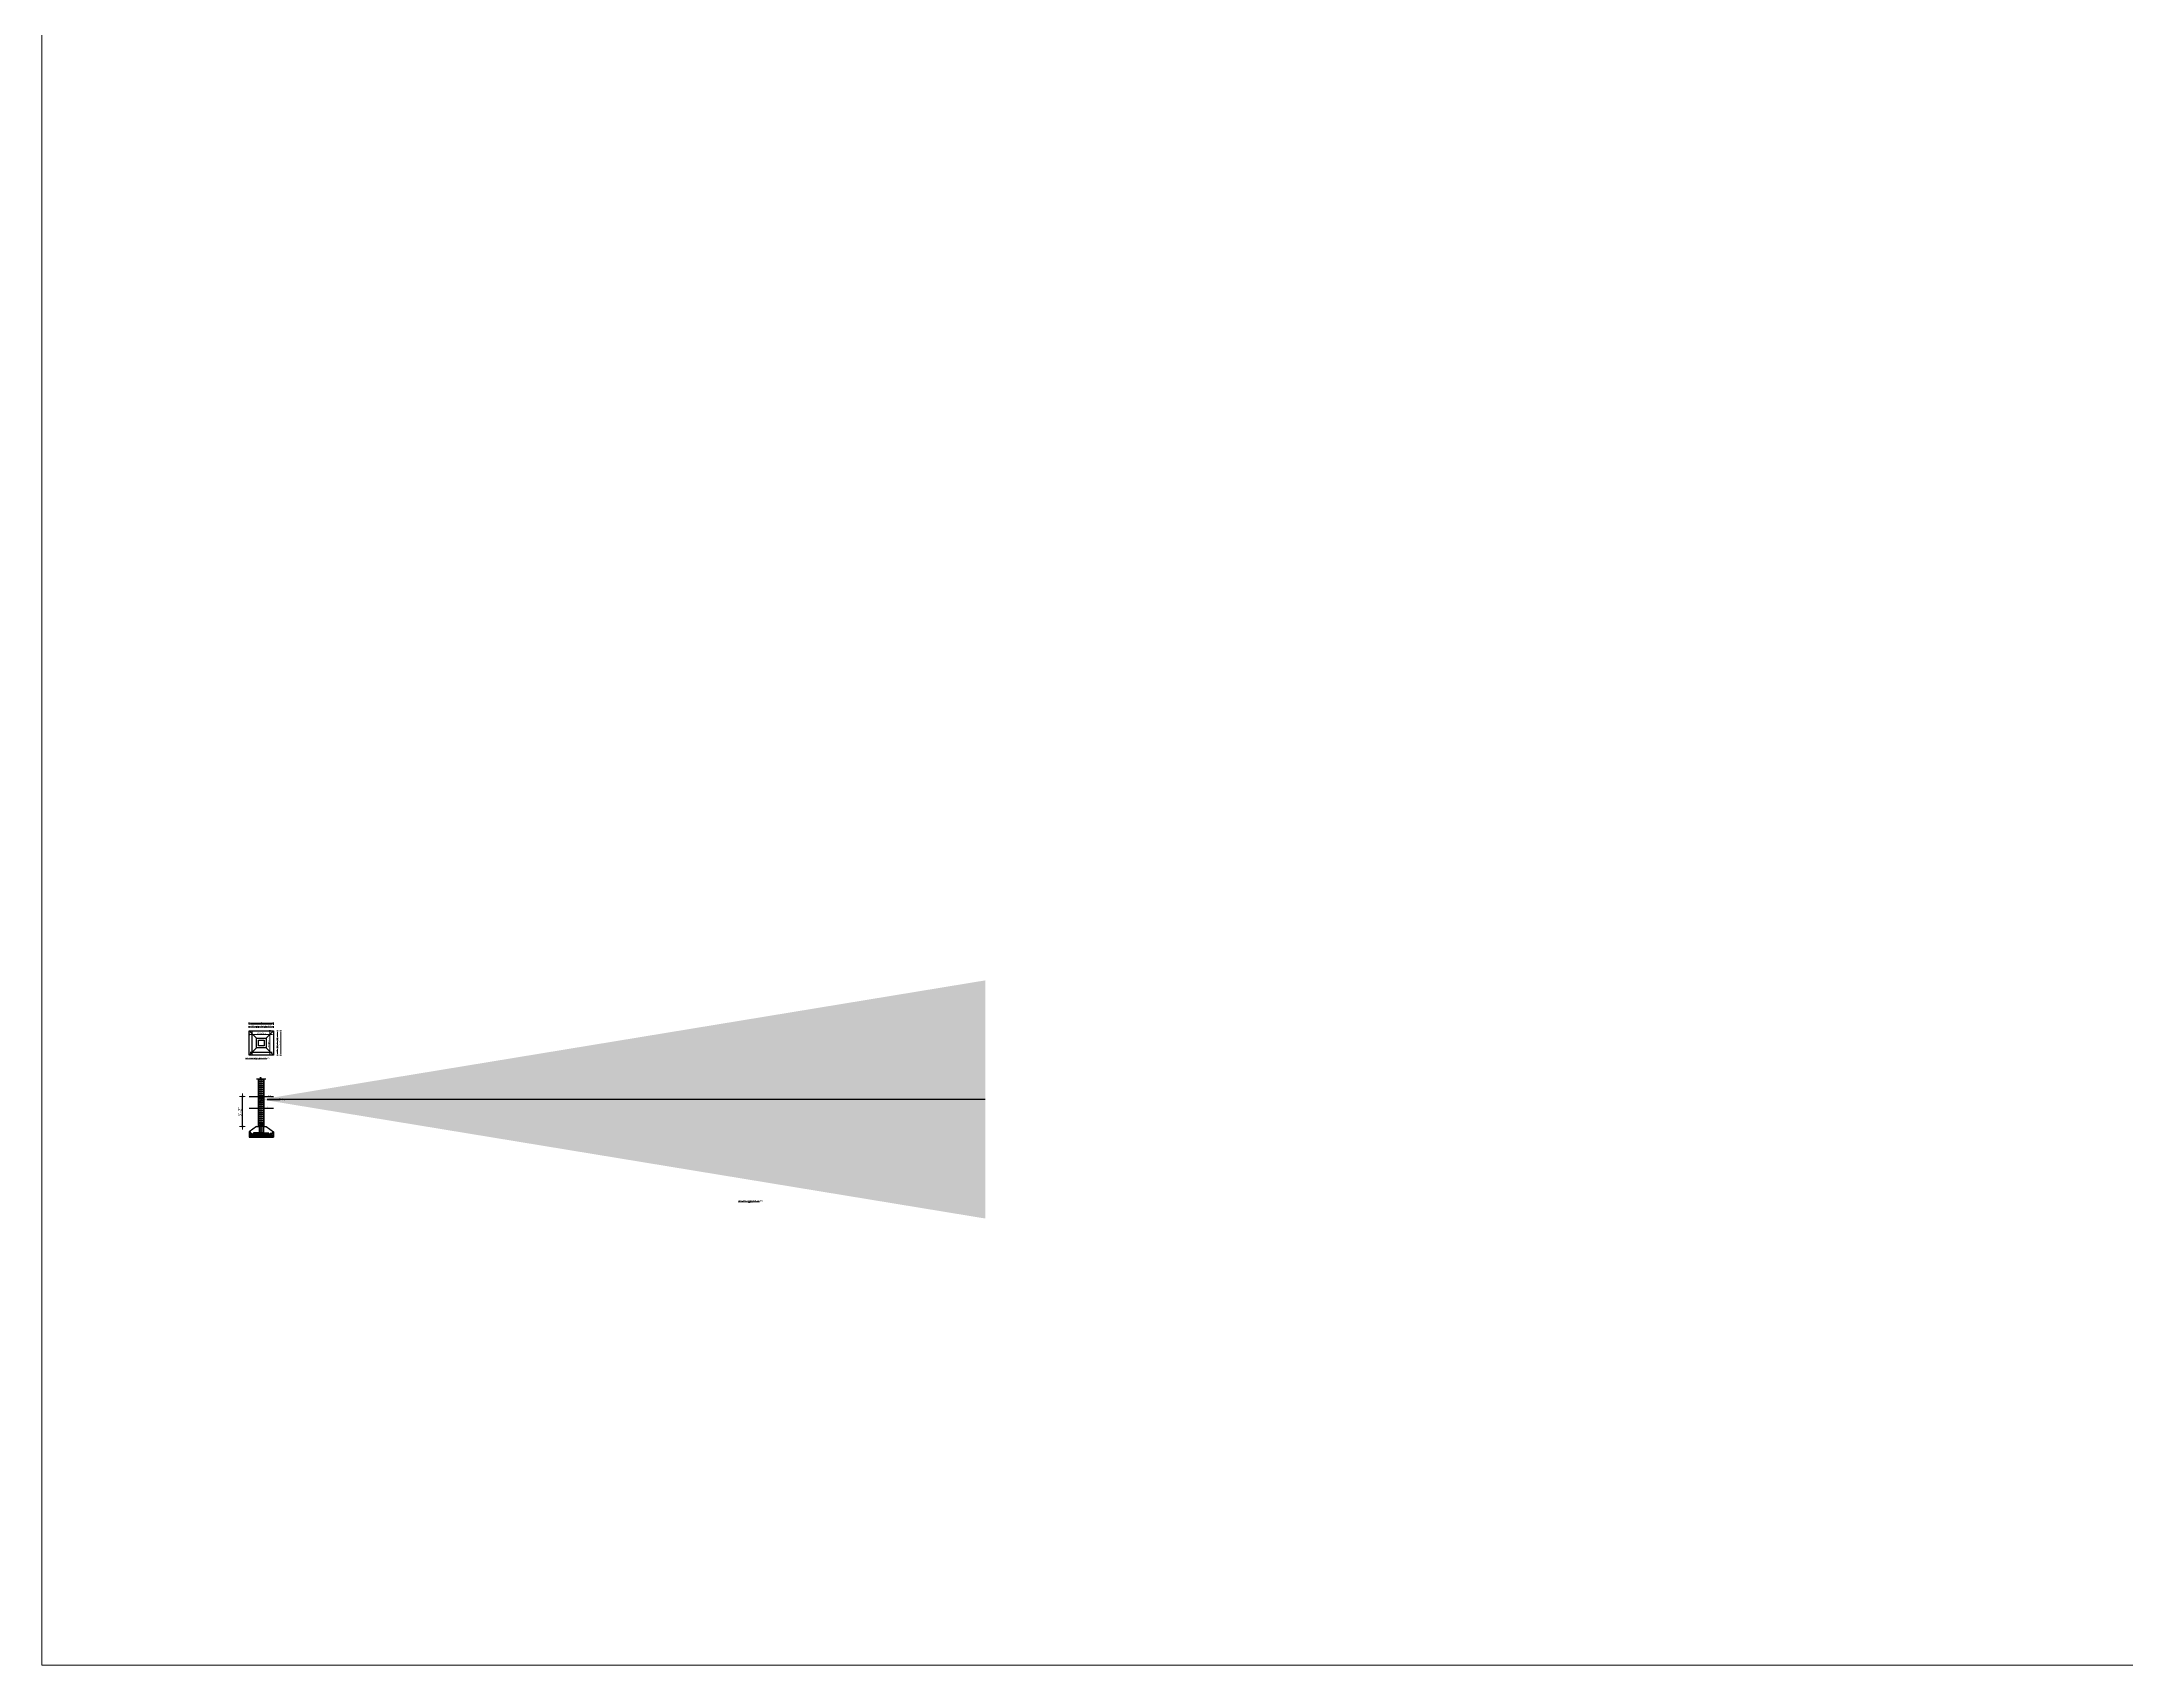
# Model space of a CAD drawing. Header units: inches. Extents: x 897 to 49934, y -34925 to -18564.
# Drawn here: x 23903 to 28222, y -34925 to -31562 of the extents above; entities that cross this region are included whole.
import ezdxf
from ezdxf import colors
from ezdxf.entities.mleader import LeaderData, LeaderLine
from ezdxf.math import Vec2, Vec3

# ---------------------------------------------------------------- set-up
doc = ezdxf.new("R2010")
doc.units = ezdxf.units.IN
doc.header["$LTSCALE"] = 35
doc.header["$MEASUREMENT"] = 0
doc.header["$PDMODE"] = 34
doc.layers.add('DW', color=10, linetype='Continuous')
for name, color, linetype, lineweight in [('IES_WR_Dimension', 7, 'Continuous', 15), ('IES_WR_Rebar-Main', 1, 'Continuous', 30), ('IES_WR_Stirrups', 6, 'Continuous', 25), ('IES_WR_Text Structure', 70, 'Continuous', 20), ('SES-Access Road', 2, 'Continuous', 15), ('SES-DIMENSION', 142, 'Continuous', 13), ('SES-Leader', 2, 'Continuous', 15), ('SES-Wall Plan', 6, 'Continuous', 30), ('TEXT', 231, 'Continuous', 20)]:
    doc.layers.add(name, color=color, linetype=linetype, lineweight=lineweight)
doc.styles.add('7 INCH', font='times.ttf', dxfattribs={"height": 7})
doc.styles.add('Arial', font='arial.ttf')
doc.styles.add('Arial Annotation', font='arial.ttf', dxfattribs={"height": 0.06})
doc.styles.get("Standard").update_dxf_attribs({"font": 'arial.ttf'})
doc.dimstyles.new('7 INCH', dxfattribs={"dimscale": 0, "dimtxt": 7, "dimasz": 1, "dimexe": 2, "dimexo": 9, "dimgap": 2, "dimtad": 1, "dimdec": 0, "dimzin": 3, "dimdsep": 46, "dimlunit": 4, "dimtxsty": '7 INCH', "dimblk": 'DIM', "dimcen": 3, "dimdle": 3, "dimse1": 1, "dimse2": 1, "dimclrd": 256, "dimclre": 256, "dimclrt": 7, "dimadec": 1, "dimazin": 2, "dimtfac": 1, "dimtdec": 0, "dimtix": 1, "dimtofl": 0, "dimtmove": 2, "dimatfit": 3, "dimldrblk": 'ARW', "dimfxl": 2, "dimfrac": 2, "dimtolj": 2, "dimtzin": 0, "dimarcsym": 0})
doc.dimstyles.new('ISO-25', dxfattribs={"dimtxt": 2.5, "dimasz": 2.5, "dimexe": 1.5, "dimexo": 0.625, "dimtad": 1, "dimdec": 0, "dimlunit": 4, "dimtxsty": 'Standard', "dimcen": 2.5, "dimclrd": 256, "dimclre": 256, "dimclrt": 3, "dimadec": 0, "dimazin": 0, "dimtfac": 1, "dimtdec": 0, "dimtix": 1, "dimtmove": 0, "dimatfit": 3, "dimfxl": 1.5, "dimfxlon": 1, "dimlwd": -1, "dimlwe": -1, "dimarcsym": 0})
doc.dimstyles.new('SECS', dxfattribs={"dimtxt": 0.06, "dimasz": 0.06, "dimexe": 0.06, "dimexo": 0, "dimgap": 0.04, "dimtad": 1, "dimdec": 0, "dimzin": 3, "dimdsep": 46, "dimlunit": 4, "dimtxsty": 'Arial', "dimcen": 1.25, "dimclrd": 256, "dimclrt": 3, "dimadec": 0, "dimazin": 0, "dimtfac": 1, "dimtdec": 0, "dimtix": 1, "dimtofl": 0, "dimtmove": 2, "dimatfit": 1, "dimfxl": 0.06, "dimfxlon": 1, "dimtolj": 1, "dimtzin": 0, "dimlwd": -1, "dimarcsym": 0})

# ---------------------------------------------------------------- blocks, each defined once
blk = doc.blocks.new('*D896')
at = {"layer": 'Defpoints', "color": 0, "transparency": 16777216}
for p in [(24333, -33618.7), (24383, -33618.7), (24383, -33618.7)]:
    blk.add_point(p, dxfattribs=at)
at = {"layer": 'SES-DIMENSION', "transparency": 16777216}
for p, q in [((24333, -33618.7), (24333, -33617.2)), ((24335.5, -33618.7), (24380.5, -33618.7)), ((24383, -33618.7), (24383, -33617.2))]:
    blk.add_line(p, q, dxfattribs=at)
for points in [[(24335.5, -33618.3), (24335.5, -33619.1), (24333, -33618.7)], [(24380.5, -33618.3), (24380.5, -33619.1), (24383, -33618.7)]]:
    blk.add_solid(points, dxfattribs=at)
at = {"layer": 'SES-DIMENSION', "color": 3, "transparency": 16777216, "insert": (24358, -33616.4), "char_height": 2.5, "attachment_point": 5}
blk.add_mtext('10%%C@6"c-c', dxfattribs=at)
blk = doc.blocks.new('*D897')
at = {"layer": 'Defpoints', "color": 0, "transparency": 16777216}
for p in [(24375.5, -33611.1), (24383, -33611.1), (24383, -33661.1)]:
    blk.add_point(p, dxfattribs=at)
at = {"layer": 'SES-DIMENSION', "transparency": 16777216}
for p, q in [((24377, -33611.1), (24374, -33611.1)), ((24375.5, -33658.6), (24375.5, -33613.6)), ((24377, -33661.1), (24374, -33661.1))]:
    blk.add_line(p, q, dxfattribs=at)
for points in [[(24375.1, -33613.6), (24375.9, -33613.6), (24375.5, -33611.1)], [(24375.1, -33658.6), (24375.9, -33658.6), (24375.5, -33661.1)]]:
    blk.add_solid(points, dxfattribs=at)
at = {"layer": 'SES-DIMENSION', "color": 3, "transparency": 16777216, "insert": (24373.2, -33636.1), "char_height": 2.5, "attachment_point": 5, "rotation": 90}
blk.add_mtext('10%%C@6"c-c', dxfattribs=at)
blk = doc.blocks.new('*D1149')
at = {"layer": 'Defpoints', "color": 0, "transparency": 16777216}
for p in [(24333, -33611.1), (24383, -33611.1), (24383, -33618.7)]:
    blk.add_point(p, dxfattribs=at)
at = {"layer": 'IES_WR_Dimension', "color": 0, "lineweight": -2, "transparency": 16777216}
for p, q in [((24333, -33617.2), (24333, -33620.2)), ((24383, -33617.2), (24383, -33620.2))]:
    blk.add_line(p, q, dxfattribs=at)
at = {"layer": 'IES_WR_Dimension', "transparency": 16777216}
blk.add_line((24334.5, -33618.7), (24381.5, -33618.7), dxfattribs=at)
for points in [[(24334.5, -33618.4), (24334.5, -33618.9), (24333, -33618.7)], [(24381.5, -33618.4), (24381.5, -33618.9), (24383, -33618.7)]]:
    blk.add_solid(points, dxfattribs=at)
at = {"layer": 'IES_WR_Dimension', "color": 3, "transparency": 16777216, "insert": (24358, -33616.7), "char_height": 1.5, "attachment_point": 5, "style": 'Arial'}
blk.add_mtext('\\A1;10%%C@6"c-c', dxfattribs=at)
blk = doc.blocks.new('*D1152')
at = {"layer": 'Defpoints', "color": 0, "transparency": 16777216}
for p in [(24383, -33611.1), (24375.5, -33661.1), (24383, -33661.1)]:
    blk.add_point(p, dxfattribs=at)
at = {"layer": 'IES_WR_Dimension', "color": 0, "lineweight": -2, "transparency": 16777216}
for p, q in [((24377, -33611.1), (24374, -33611.1)), ((24377, -33661.1), (24374, -33661.1))]:
    blk.add_line(p, q, dxfattribs=at)
at = {"layer": 'IES_WR_Dimension', "transparency": 16777216}
blk.add_line((24375.5, -33612.6), (24375.5, -33659.6), dxfattribs=at)
for points in [[(24375.2, -33612.6), (24375.7, -33612.6), (24375.5, -33611.1)], [(24375.2, -33659.6), (24375.7, -33659.6), (24375.5, -33661.1)]]:
    blk.add_solid(points, dxfattribs=at)
at = {"layer": 'IES_WR_Dimension', "color": 3, "transparency": 16777216, "insert": (24373.5, -33636.1), "char_height": 1.5, "attachment_point": 5, "rotation": 90, "style": 'Arial'}
blk.add_mtext('\\A1;10%%C@6"c-c', dxfattribs=at)
blk = doc.blocks.new('*D1155')
at = {"layer": 'Defpoints', "color": 0, "transparency": 16777216}
for p in [(24348, -33602.6), (24333, -33611.1), (24348, -33626.1)]:
    blk.add_point(p, dxfattribs=at)
at = {"layer": 'IES_WR_Dimension', "color": 0, "lineweight": -2, "transparency": 16777216}
for p, q in [((24333, -33604.1), (24333, -33601.1)), ((24348, -33604.1), (24348, -33601.1))]:
    blk.add_line(p, q, dxfattribs=at)
at = {"layer": 'IES_WR_Dimension', "transparency": 16777216}
blk.add_line((24334.5, -33602.6), (24346.5, -33602.6), dxfattribs=at)
for points in [[(24334.5, -33602.4), (24334.5, -33602.9), (24333, -33602.6)], [(24346.5, -33602.4), (24346.5, -33602.9), (24348, -33602.6)]]:
    blk.add_solid(points, dxfattribs=at)
at = {"layer": 'IES_WR_Dimension', "color": 3, "transparency": 16777216, "insert": (24340.5, -33600.9), "char_height": 1.5, "attachment_point": 5, "style": 'Arial'}
blk.add_mtext('\\A1;1\'-3"', dxfattribs=at)
blk = doc.blocks.new('*D1158')
at = {"layer": 'Defpoints', "color": 0, "transparency": 16777216}
for p in [(24352, -33602.6), (24348, -33626.1), (24352, -33630.1)]:
    blk.add_point(p, dxfattribs=at)
at = {"layer": 'IES_WR_Dimension', "transparency": 16777216}
for p, q in [((24346.5, -33602.6), (24345, -33602.6)), ((24353.5, -33602.6), (24355, -33602.6))]:
    blk.add_line(p, q, dxfattribs=at)
at = {"layer": 'IES_WR_Dimension', "color": 0, "lineweight": -2, "transparency": 16777216}
for p, q in [((24348, -33604.1), (24348, -33601.1)), ((24352, -33604.1), (24352, -33601.1))]:
    blk.add_line(p, q, dxfattribs=at)
at = {"layer": 'IES_WR_Dimension', "transparency": 16777216}
for points in [[(24346.5, -33602.4), (24346.5, -33602.9), (24348, -33602.6)], [(24353.5, -33602.4), (24353.5, -33602.9), (24352, -33602.6)]]:
    blk.add_solid(points, dxfattribs=at)
at = {"layer": 'IES_WR_Dimension', "color": 3, "transparency": 16777216, "insert": (24350, -33600.9), "char_height": 1.5, "attachment_point": 5, "style": 'Arial'}
blk.add_mtext('\\A1;4"', dxfattribs=at)
blk = doc.blocks.new('*D1161')
at = {"layer": 'Defpoints', "color": 0, "transparency": 16777216}
for p in [(24368, -33602.6), (24352, -33630.1), (24368, -33626.1)]:
    blk.add_point(p, dxfattribs=at)
at = {"layer": 'IES_WR_Dimension', "color": 0, "lineweight": -2, "transparency": 16777216}
for p, q in [((24352, -33604.1), (24352, -33601.1)), ((24368, -33604.1), (24368, -33601.1))]:
    blk.add_line(p, q, dxfattribs=at)
at = {"layer": 'IES_WR_Dimension', "transparency": 16777216}
blk.add_line((24353.5, -33602.6), (24366.5, -33602.6), dxfattribs=at)
for points in [[(24353.5, -33602.4), (24353.5, -33602.9), (24352, -33602.6)], [(24366.5, -33602.4), (24366.5, -33602.9), (24368, -33602.6)]]:
    blk.add_solid(points, dxfattribs=at)
at = {"layer": 'IES_WR_Dimension', "color": 3, "transparency": 16777216, "insert": (24360, -33600.9), "char_height": 1.5, "attachment_point": 5, "style": 'Arial'}
blk.add_mtext('\\A1;1\'-4"', dxfattribs=at)
blk = doc.blocks.new('*D1164')
at = {"layer": 'Defpoints', "color": 0, "transparency": 16777216}
for p in [(24383, -33602.6), (24368, -33626.1), (24383, -33611.1)]:
    blk.add_point(p, dxfattribs=at)
at = {"layer": 'IES_WR_Dimension', "color": 0, "lineweight": -2, "transparency": 16777216}
for p, q in [((24368, -33604.1), (24368, -33601.1)), ((24383, -33604.1), (24383, -33601.1))]:
    blk.add_line(p, q, dxfattribs=at)
at = {"layer": 'IES_WR_Dimension', "transparency": 16777216}
blk.add_line((24369.5, -33602.6), (24381.5, -33602.6), dxfattribs=at)
for points in [[(24369.5, -33602.4), (24369.5, -33602.9), (24368, -33602.6)], [(24381.5, -33602.4), (24381.5, -33602.9), (24383, -33602.6)]]:
    blk.add_solid(points, dxfattribs=at)
at = {"layer": 'IES_WR_Dimension', "color": 3, "transparency": 16777216, "insert": (24375.5, -33600.9), "char_height": 1.5, "attachment_point": 5, "style": 'Arial'}
blk.add_mtext('\\A1;1\'-3"', dxfattribs=at)
blk = doc.blocks.new('*D1167')
at = {"layer": 'Defpoints', "color": 0, "transparency": 16777216}
for p in [(24383, -33595.1), (24333, -33611.1), (24383, -33611.1)]:
    blk.add_point(p, dxfattribs=at)
at = {"layer": 'IES_WR_Dimension', "color": 0, "lineweight": -2, "transparency": 16777216}
for p, q in [((24333, -33596.6), (24333, -33593.6)), ((24383, -33596.6), (24383, -33593.6))]:
    blk.add_line(p, q, dxfattribs=at)
at = {"layer": 'IES_WR_Dimension', "transparency": 16777216}
blk.add_line((24334.5, -33595.1), (24381.5, -33595.1), dxfattribs=at)
for points in [[(24334.5, -33594.9), (24334.5, -33595.4), (24333, -33595.1)], [(24381.5, -33594.9), (24381.5, -33595.4), (24383, -33595.1)]]:
    blk.add_solid(points, dxfattribs=at)
at = {"layer": 'IES_WR_Dimension', "color": 3, "transparency": 16777216, "insert": (24358, -33593.4), "char_height": 1.5, "attachment_point": 5, "style": 'Arial'}
blk.add_mtext('\\A1;4\'-2"', dxfattribs=at)
blk = doc.blocks.new('*U898')
at = {"layer": 'DW', "ltscale": 0.1}
blk.add_circle((1.5, 1), 0.653, dxfattribs=at)
blk = doc.blocks.new('*U899')
at = {"layer": 'DW', "color": 0, "linetype": 'ByBlock', "lineweight": -2, "transparency": 16777216}
for p in [(24335, -33824), (24341, -33824), (24347, -33824), (24353, -33824), (24359, -33824), (24365, -33824), (24371, -33824), (24377, -33824)]:
    blk.add_blockref('*U898', p, dxfattribs=at)
blk = doc.blocks.new('*U900')
at = {"layer": 'DW', "ltscale": 0.1}
blk.add_line((3.2, 4.2), (3.2, -5), dxfattribs=at)
blk = doc.blocks.new('*U901')
at = {"layer": 'DW', "color": 0, "linetype": 'ByBlock', "lineweight": -2, "transparency": 16777216, "rotation": 90}
for p in [(24357.6, -33715), (24357.6, -33719), (24357.6, -33723), (24357.6, -33727), (24357.6, -33731), (24357.6, -33735), (24357.6, -33739), (24357.6, -33743), (24357.6, -33747), (24357.6, -33751), (24357.6, -33755), (24357.6, -33759), (24357.6, -33763), (24357.6, -33767), (24357.6, -33771), (24357.6, -33775), (24357.6, -33779), (24357.6, -33783), (24357.6, -33787), (24357.6, -33791), (24357.6, -33795), (24357.6, -33799), (24357.6, -33803), (24357.6, -33807), (24357.6, -33811), (24357.6, -33815), (24357.6, -33819), (24357.6, -33823)]:
    blk.add_blockref('*U900', p, dxfattribs=at)
blk = doc.blocks.new('*D902')
at = {"layer": 'Defpoints', "color": 0, "transparency": 16777216}
for p in [(24348, -33603.5), (24333, -33611.1), (24348, -33626.1)]:
    blk.add_point(p, dxfattribs=at)
at = {"layer": 'SES-DIMENSION', "transparency": 16777216}
for p, q in [((24333, -33605), (24333, -33602)), ((24335.5, -33603.5), (24345.5, -33603.5)), ((24348, -33605), (24348, -33602))]:
    blk.add_line(p, q, dxfattribs=at)
for points in [[(24335.5, -33603.1), (24335.5, -33603.9), (24333, -33603.5)], [(24345.5, -33603.1), (24345.5, -33603.9), (24348, -33603.5)]]:
    blk.add_solid(points, dxfattribs=at)
at = {"layer": 'SES-DIMENSION', "color": 3, "transparency": 16777216, "insert": (24340.5, -33601.6), "char_height": 2.5, "attachment_point": 5}
blk.add_mtext('1\'-3"', dxfattribs=at)
blk = doc.blocks.new('*D903')
at = {"layer": 'Defpoints', "color": 0, "transparency": 16777216}
for p in [(24352, -33603.5), (24348, -33626.1), (24352, -33630.1)]:
    blk.add_point(p, dxfattribs=at)
at = {"layer": 'SES-DIMENSION', "transparency": 16777216}
for p, q in [((24345.5, -33603.5), (24343, -33603.5)), ((24348, -33605), (24348, -33602)), ((24348, -33603.5), (24352, -33603.5)), ((24352, -33605), (24352, -33602)), ((24354.5, -33603.5), (24357, -33603.5))]:
    blk.add_line(p, q, dxfattribs=at)
for points in [[(24345.5, -33603.1), (24345.5, -33603.9), (24348, -33603.5)], [(24354.5, -33603.1), (24354.5, -33603.9), (24352, -33603.5)]]:
    blk.add_solid(points, dxfattribs=at)
at = {"layer": 'SES-DIMENSION', "color": 3, "transparency": 16777216, "insert": (24350, -33601.7), "char_height": 2.5, "attachment_point": 5}
blk.add_mtext('4"', dxfattribs=at)
blk = doc.blocks.new('*D904')
at = {"layer": 'Defpoints', "color": 0, "transparency": 16777216}
for p in [(24364, -33603.5), (24352, -33630.1), (24364, -33630.1)]:
    blk.add_point(p, dxfattribs=at)
at = {"layer": 'SES-DIMENSION', "transparency": 16777216}
for p, q in [((24352, -33605), (24352, -33602)), ((24354.5, -33603.5), (24361.5, -33603.5)), ((24364, -33605), (24364, -33602))]:
    blk.add_line(p, q, dxfattribs=at)
for points in [[(24354.5, -33603.1), (24354.5, -33603.9), (24352, -33603.5)], [(24361.5, -33603.1), (24361.5, -33603.9), (24364, -33603.5)]]:
    blk.add_solid(points, dxfattribs=at)
at = {"layer": 'SES-DIMENSION', "color": 3, "transparency": 16777216, "insert": (24358, -33601.7), "char_height": 2.5, "attachment_point": 5}
blk.add_mtext("1'", dxfattribs=at)
blk = doc.blocks.new('*D905')
at = {"layer": 'Defpoints', "color": 0, "transparency": 16777216}
for p in [(24368, -33603.5), (24364, -33630.1), (24368, -33626.1)]:
    blk.add_point(p, dxfattribs=at)
at = {"layer": 'SES-DIMENSION', "transparency": 16777216}
for p, q in [((24361.5, -33603.5), (24359, -33603.5)), ((24364, -33605), (24364, -33602)), ((24364, -33603.5), (24368, -33603.5)), ((24368, -33605), (24368, -33602)), ((24370.5, -33603.5), (24373, -33603.5))]:
    blk.add_line(p, q, dxfattribs=at)
for points in [[(24361.5, -33603.1), (24361.5, -33603.9), (24364, -33603.5)], [(24370.5, -33603.1), (24370.5, -33603.9), (24368, -33603.5)]]:
    blk.add_solid(points, dxfattribs=at)
at = {"layer": 'SES-DIMENSION', "color": 3, "transparency": 16777216, "insert": (24366, -33601.7), "char_height": 2.5, "attachment_point": 5}
blk.add_mtext('4"', dxfattribs=at)
blk = doc.blocks.new('*D906')
at = {"layer": 'Defpoints', "color": 0, "transparency": 16777216}
for p in [(24383, -33603.5), (24368, -33626.1), (24383, -33611.1)]:
    blk.add_point(p, dxfattribs=at)
at = {"layer": 'SES-DIMENSION', "transparency": 16777216}
for p, q in [((24368, -33605), (24368, -33602)), ((24370.5, -33603.5), (24380.5, -33603.5)), ((24383, -33605), (24383, -33602))]:
    blk.add_line(p, q, dxfattribs=at)
for points in [[(24370.5, -33603.1), (24370.5, -33603.9), (24368, -33603.5)], [(24380.5, -33603.1), (24380.5, -33603.9), (24383, -33603.5)]]:
    blk.add_solid(points, dxfattribs=at)
at = {"layer": 'SES-DIMENSION', "color": 3, "transparency": 16777216, "insert": (24375.5, -33601.6), "char_height": 2.5, "attachment_point": 5}
blk.add_mtext('1\'-3"', dxfattribs=at)
blk = doc.blocks.new('*D907')
at = {"layer": 'Defpoints', "color": 0, "transparency": 16777216}
for p in [(24383, -33596.8), (24333, -33611.1), (24383, -33611.1)]:
    blk.add_point(p, dxfattribs=at)
at = {"layer": 'SES-DIMENSION', "transparency": 16777216}
for p, q in [((24333, -33598.3), (24333, -33595.3)), ((24335.5, -33596.8), (24380.5, -33596.8)), ((24383, -33598.3), (24383, -33595.3))]:
    blk.add_line(p, q, dxfattribs=at)
for points in [[(24335.5, -33596.3), (24335.5, -33597.2), (24333, -33596.8)], [(24380.5, -33596.3), (24380.5, -33597.2), (24383, -33596.8)]]:
    blk.add_solid(points, dxfattribs=at)
at = {"layer": 'SES-DIMENSION', "color": 3, "transparency": 16777216, "insert": (24358, -33594.9), "char_height": 2.5, "attachment_point": 5}
blk.add_mtext('4\'-2"', dxfattribs=at)
blk = doc.blocks.new('*D908')
at = {"layer": 'Defpoints', "color": 0, "transparency": 16777216}
for p in [(24368, -33626.1), (24383, -33611.1), (24391.5, -33626.1)]:
    blk.add_point(p, dxfattribs=at)
at = {"layer": 'SES-DIMENSION', "transparency": 16777216}
for p, q in [((24390, -33611.1), (24393, -33611.1)), ((24390, -33626.1), (24393, -33626.1)), ((24391.5, -33613.6), (24391.5, -33623.6))]:
    blk.add_line(p, q, dxfattribs=at)
for points in [[(24391.1, -33613.6), (24391.9, -33613.6), (24391.5, -33611.1)], [(24391.1, -33623.6), (24391.9, -33623.6), (24391.5, -33626.1)]]:
    blk.add_solid(points, dxfattribs=at)
at = {"layer": 'SES-DIMENSION', "color": 3, "transparency": 16777216, "insert": (24389.6, -33618.6), "char_height": 2.5, "attachment_point": 5, "rotation": 90}
blk.add_mtext('1\'-3"', dxfattribs=at)
blk = doc.blocks.new('*D909')
at = {"layer": 'Defpoints', "color": 0, "transparency": 16777216}
for p in [(24364, -33630.1), (24368, -33626.1), (24391.5, -33630.1)]:
    blk.add_point(p, dxfattribs=at)
at = {"layer": 'SES-DIMENSION', "transparency": 16777216}
for p, q in [((24390, -33626.1), (24393, -33626.1)), ((24390, -33630.1), (24393, -33630.1)), ((24391.5, -33623.6), (24391.5, -33621.1)), ((24391.5, -33626.1), (24391.5, -33630.1)), ((24391.5, -33632.6), (24391.5, -33635.1))]:
    blk.add_line(p, q, dxfattribs=at)
for points in [[(24391.1, -33623.6), (24391.9, -33623.6), (24391.5, -33626.1)], [(24391.1, -33632.6), (24391.9, -33632.6), (24391.5, -33630.1)]]:
    blk.add_solid(points, dxfattribs=at)
at = {"layer": 'SES-DIMENSION', "color": 3, "transparency": 16777216, "insert": (24389.6, -33628.1), "char_height": 2.5, "attachment_point": 5, "rotation": 90}
blk.add_mtext('4"', dxfattribs=at)
blk = doc.blocks.new('*D910')
at = {"layer": 'Defpoints', "color": 0, "transparency": 16777216}
for p in [(24364, -33630.1), (24364, -33642.1), (24391.5, -33642.1)]:
    blk.add_point(p, dxfattribs=at)
at = {"layer": 'SES-DIMENSION', "transparency": 16777216}
for p, q in [((24390, -33630.1), (24393, -33630.1)), ((24390, -33642.1), (24393, -33642.1)), ((24391.5, -33632.6), (24391.5, -33639.6))]:
    blk.add_line(p, q, dxfattribs=at)
for points in [[(24391.1, -33632.6), (24391.9, -33632.6), (24391.5, -33630.1)], [(24391.1, -33639.6), (24391.9, -33639.6), (24391.5, -33642.1)]]:
    blk.add_solid(points, dxfattribs=at)
at = {"layer": 'SES-DIMENSION', "color": 3, "transparency": 16777216, "insert": (24389.6, -33636.1), "char_height": 2.5, "attachment_point": 5, "rotation": 90}
blk.add_mtext("1'", dxfattribs=at)
blk = doc.blocks.new('*D911')
at = {"layer": 'Defpoints', "color": 0, "transparency": 16777216}
for p in [(24364, -33642.1), (24368, -33646.1), (24391.5, -33646.1)]:
    blk.add_point(p, dxfattribs=at)
at = {"layer": 'SES-DIMENSION', "transparency": 16777216}
for p, q in [((24390, -33642.1), (24393, -33642.1)), ((24390, -33646.1), (24393, -33646.1)), ((24391.5, -33639.6), (24391.5, -33637.1)), ((24391.5, -33642.1), (24391.5, -33646.1)), ((24391.5, -33648.6), (24391.5, -33651.1))]:
    blk.add_line(p, q, dxfattribs=at)
for points in [[(24391.1, -33639.6), (24391.9, -33639.6), (24391.5, -33642.1)], [(24391.1, -33648.6), (24391.9, -33648.6), (24391.5, -33646.1)]]:
    blk.add_solid(points, dxfattribs=at)
at = {"layer": 'SES-DIMENSION', "color": 3, "transparency": 16777216, "insert": (24389.6, -33644.1), "char_height": 2.5, "attachment_point": 5, "rotation": 90}
blk.add_mtext('4"', dxfattribs=at)
blk = doc.blocks.new('*D912')
at = {"layer": 'Defpoints', "color": 0, "transparency": 16777216}
for p in [(24368, -33646.1), (24383, -33661.1), (24391.5, -33661.1)]:
    blk.add_point(p, dxfattribs=at)
at = {"layer": 'SES-DIMENSION', "transparency": 16777216}
for p, q in [((24390, -33646.1), (24393, -33646.1)), ((24390, -33661.1), (24393, -33661.1)), ((24391.5, -33648.6), (24391.5, -33658.6))]:
    blk.add_line(p, q, dxfattribs=at)
for points in [[(24391.1, -33648.6), (24391.9, -33648.6), (24391.5, -33646.1)], [(24391.1, -33658.6), (24391.9, -33658.6), (24391.5, -33661.1)]]:
    blk.add_solid(points, dxfattribs=at)
at = {"layer": 'SES-DIMENSION', "color": 3, "transparency": 16777216, "insert": (24389.6, -33653.6), "char_height": 2.5, "attachment_point": 5, "rotation": 90}
blk.add_mtext('1\'-3"', dxfattribs=at)
blk = doc.blocks.new('*D913')
at = {"layer": 'Defpoints', "color": 0, "transparency": 16777216}
for p in [(24383, -33611.1), (24383, -33661.1), (24398.2, -33661.1)]:
    blk.add_point(p, dxfattribs=at)
at = {"layer": 'SES-DIMENSION', "transparency": 16777216}
for p, q in [((24396.7, -33611.1), (24399.7, -33611.1)), ((24398.2, -33613.6), (24398.2, -33658.6)), ((24396.7, -33661.1), (24399.7, -33661.1))]:
    blk.add_line(p, q, dxfattribs=at)
for points in [[(24397.8, -33613.6), (24398.6, -33613.6), (24398.2, -33611.1)], [(24397.8, -33658.6), (24398.6, -33658.6), (24398.2, -33661.1)]]:
    blk.add_solid(points, dxfattribs=at)
at = {"layer": 'SES-DIMENSION', "color": 3, "transparency": 16777216, "insert": (24396.4, -33636.1), "char_height": 2.5, "attachment_point": 5, "rotation": 90}
blk.add_mtext('4\'-2"', dxfattribs=at)
blk = doc.blocks.new('DIM')
at = {"layer": 'SES-DIMENSION'}
h = blk.add_hatch(color=256, dxfattribs=at)
h.paths.add_polyline_path([(0, 1.3), (0, 0), (1.3, 0, 0.414214)])
h.paths.add_polyline_path([(1.3, 0), (0, 0), (0, -1.3, 0.414214)])
h.paths.add_polyline_path([(0, 0), (-1.3, 0, 0.414214), (0, -1.3)])
h.paths.add_polyline_path([(0, 1.3, 0.414214), (-1.3, 0), (0, 0)])
for p, q in [((-6, 0), (6, 0)), ((0, 6), (0, -6))]:
    blk.add_line(p, q, dxfattribs=at)
blk.add_circle((0, 0), 1.28, dxfattribs=at)
blk = doc.blocks.new('*D1076')
at = {"layer": 'Defpoints', "color": 0, "transparency": 16777216}
for p in [(24318.8, -33747), (24352, -33747), (24352, -33809)]:
    blk.add_point(p, dxfattribs=at)
at = {"layer": 'SES-Access Road', "lineweight": -2, "transparency": 16777216}
blk.add_line((24318.8, -33808), (24318.8, -33748), dxfattribs=at)
for p, rotation in [((24318.8, -33747), 90), ((24318.8, -33809), 270)]:
    blk.add_blockref('DIM', p, dxfattribs=dict(at, rotation=rotation))
at = {"layer": 'SES-Access Road', "color": 7, "transparency": 16777216, "insert": (24313.2, -33778), "char_height": 7, "attachment_point": 5, "rotation": 90, "style": '7 INCH'}
blk.add_mtext('\\A2;5\'-2"', dxfattribs=at)
blk = doc.blocks.new('ARW')
at = {"layer": 'SES-DIMENSION'}
blk.add_lwpolyline([(10, 0, 0, 6, 0), (0, 0, 0, 0, 0), (10, 0, 0, 0, 0)], format="xyseb", dxfattribs=at)

msp = doc.modelspace()

# ---------------------------------------------------------------- hatches: boundary and pattern name
at = {"layer": 'DW', "ltscale": 0.1}
h = msp.add_hatch(color=256, dxfattribs=at)
h.dxf.hatch_style = 1
h.paths.add_polyline_path([(24338.7, -33618.68), (24337.75, -33618.68, 1)])
h.paths.add_polyline_path([(24337.75, -33618.68), (24338.7, -33618.68, 1)])
h = msp.add_hatch(color=256, dxfattribs=at)
h.dxf.hatch_style = 1
h.paths.add_polyline_path([(24375.95, -33655.28), (24375, -33655.28, 1)])
h.paths.add_polyline_path([(24375, -33655.28), (24375.95, -33655.28, 1)])

# ---------------------------------------------------------------- linework, layer by layer
for p, q in [((24353.6, -33809), (24353.6, -33710.23)), ((24357.61, -33823.04), (24357.61, -33714.09)), ((24362.4, -33809), (24362.4, -33710.23)), ((24335, -33820), (24335, -33824)), ((24335, -33824), (24381, -33824)), ((24381, -33820), (24381, -33824))]:
    msp.add_line(p, q, dxfattribs=at)
for points in [[(24335.19, -33655.28), (24380.48, -33655.28)], [(24347.84, -33710.23), (24356.52, -33710.23), (24356.52, -33706.82), (24358.63, -33713.61), (24358.63, -33710.23), (24367.73, -33710.23)], [(24353.6, -33809), (24353.6, -33822.34), (24342.09, -33822.34)], [(24362.4, -33809), (24362.4, -33822.34), (24373.91, -33822.34)]]:
    msp.add_lwpolyline(points, dxfattribs=at)
for centre in [(24338.22, -33618.68), (24375.48, -33655.28)]:
    msp.add_circle(centre, 0.476, dxfattribs=at)
at = {"layer": 'IES_WR_Rebar-Main', "ltscale": 0.1}
msp.add_lwpolyline([(24338.22, -33612.39), (24338.22, -33659.04)], dxfattribs=at)
at = {"layer": 'IES_WR_Stirrups', "ltscale": 0.1}
for p, q in [((24352, -33809), (24352, -33710.23)), ((24364, -33809), (24364, -33710.23)), ((24333, -33747), (24383, -33747)), ((24333, -33771), (24383, -33771)), ((24348, -33809), (24333, -33820)), ((24348, -33809), (24352, -33809)), ((24364, -33809), (24368, -33809)), ((24368, -33809), (24383, -33820)), ((24333, -33820), (24333, -33831)), ((24333, -33826), (24383, -33826)), ((24333, -33829), (24383, -33829)), ((24333, -33831), (24383, -33831)), ((24383, -33820), (24383, -33831))]:
    msp.add_line(p, q, dxfattribs=at)
at = {"layer": 'SES-Access Road'}
msp.add_lwpolyline([(23903, -28818.5), (32541.5, -28818.5), (32541.5, -34925), (23903, -34925)], close=True, dxfattribs=at)
at = {"layer": 'SES-Leader', "ltscale": 0.1}
for points in [[(24353.5, -33747), (24362.5, -33747), (24362.5, -33759), (24353.5, -33759)], [(24353.48, -33800), (24362.48, -33800), (24362.48, -33809), (24353.48, -33809)]]:
    msp.add_lwpolyline(points, close=True, dxfattribs=at)
for points in [[(24362.5, -33747), (24353.5, -33759)], [(24353.5, -33747), (24362.5, -33759)], [(24362.48, -33800), (24353.48, -33809)], [(24353.48, -33800), (24362.48, -33809)]]:
    msp.add_lwpolyline(points, dxfattribs=at)
at = {"layer": 'SES-Wall Plan', "ltscale": 0.1}
for points in [[(24333, -33611.12), (24383, -33611.12), (24383, -33661.12), (24333, -33661.12), (24333, -33611.12)], [(24348, -33626.12), (24333, -33611.12)], [(24348, -33646.12), (24333, -33661.12)], [(24368, -33626.12), (24383, -33611.12)], [(24368, -33646.12), (24383, -33661.12)]]:
    msp.add_lwpolyline(points, dxfattribs=at)
for points in [[(24348, -33626.12), (24368, -33626.12), (24368, -33646.12), (24348, -33646.12)], [(24352, -33630.12), (24364, -33630.12), (24364, -33642.12), (24352, -33642.12)]]:
    msp.add_lwpolyline(points, close=True, dxfattribs=at)

# ---------------------------------------------------------------- block references
at = {"layer": 'DW'}
for name in ['*U901', '*U899']:
    msp.add_blockref(name, (0, 0), dxfattribs=at)

# ---------------------------------------------------------------- texts
at = {"layer": 'IES_WR_Text Structure', "char_height": 2.4, "width": 61.3817, "attachment_point": 1, "style": 'Arial Annotation'}
for insert in [(24319.46, -33666.34), (25340.5, -33961.98)]:
    msp.add_mtext('\\pxqc;{\\fArial|b1|i0|c0|p34;\\LISOLATED FOOTING PLAN\\l (F3)\\P\\H0.5x;(Scale 1:25)}', dxfattribs=dict(at, insert=insert))
at = {"layer": 'TEXT', "style": '7 INCH'}
for s, p in [('GL', (24370.68, -33769.42)), ('Plinth', (24371.83, -33745.97))]:
    msp.add_text(s, height=1.5, dxfattribs=at).set_placement(p)

# ---------------------------------------------------------------- dimensions: what is measured, and where the dimension line sits
at = {"layer": 'IES_WR_Dimension'}
for base, p1, p2, picture, middle in [((24383, -33595.15), (24333, -33611.12), (24383, -33611.12), '*D1167', (24358, -33593.39)), ((24348, -33602.62), (24333, -33611.12), (24348, -33626.12), '*D1155', (24340.5, -33600.85)), ((24352, -33602.62), (24348, -33626.12), (24352, -33630.12), '*D1158', (24350, -33600.87)), ((24368, -33602.62), (24352, -33630.12), (24368, -33626.12), '*D1161', (24360, -33600.87)), ((24383, -33602.62), (24368, -33626.12), (24383, -33611.12), '*D1164', (24375.5, -33600.85))]:
    dim = msp.add_linear_dim(base=base, p1=p1, p2=p2, dimstyle='SECS', override={"dimscale": 0, "dimtix": 1, "dimtofl": 0, "dimtmove": 1, "dimatfit": 1}, dxfattribs=at)
    dim.commit()
    dim.dimension.update_dxf_attribs({"geometry": picture, "text_midpoint": middle})
for p1, p2, distance, picture, middle in [((24333, -33611.12), (24383, -33611.12), -7.55, '*D1149', (24358, -33616.68)), ((24383, -33611.12), (24383, -33661.12), -7.52, '*D1152', (24373.48, -33636.12))]:
    dim = msp.add_aligned_dim(p1=p1, p2=p2, distance=distance, text='10%%C@6"c-c', dimstyle='SECS', override={"dimscale": 0, "dimtix": 1, "dimtofl": 0, "dimtmove": 1, "dimatfit": 1}, dxfattribs=at)
    dim.commit()
    dim.dimension.update_dxf_attribs({"geometry": picture, "text_midpoint": middle})
at = {"layer": 'SES-Access Road'}
dim = msp.add_linear_dim(base=(24318.76, -33747), p1=(24352, -33809), p2=(24352, -33747), angle=90, dimstyle='7 INCH', override={"dimscale": 1}, dxfattribs=at)
dim.commit()
dim.dimension.update_dxf_attribs({"geometry": '*D1076', "text_midpoint": (24313.2, -33778)})
at = {"layer": 'SES-DIMENSION'}
for base, p2, picture, middle in [((24383, -33596.75), (24383, -33611.12), '*D907', (24358, -33594.87)), ((24348, -33603.53), (24348, -33626.12), '*D902', (24340.5, -33601.63))]:
    dim = msp.add_linear_dim(base=base, p1=(24333, -33611.12), p2=p2, dimstyle='ISO-25', dxfattribs=at)
    dim.commit()
    dim.dimension.update_dxf_attribs({"geometry": picture, "text_midpoint": middle})
for base, p1, p2, picture, middle in [((24352, -33603.53), (24348, -33626.12), (24352, -33630.12), '*D903', (24350, -33601.66)), ((24364, -33603.53), (24352, -33630.12), (24364, -33630.12), '*D904', (24358, -33601.65)), ((24368, -33603.53), (24364, -33630.12), (24368, -33626.12), '*D905', (24366, -33601.66)), ((24383, -33603.53), (24368, -33626.12), (24383, -33611.12), '*D906', (24375.5, -33601.63))]:
    dim = msp.add_linear_dim(base=base, p1=p1, p2=p2, dimstyle='ISO-25', override={"dimtmove": 1}, dxfattribs=at)
    dim.commit()
    dim.dimension.update_dxf_attribs({"geometry": picture, "text_midpoint": middle})
dim = msp.add_linear_dim(base=(24383, -33618.68), p1=(24333, -33618.68), p2=(24383, -33618.68), text='10%%C@6"c-c', dimstyle='ISO-25', dxfattribs=at)
dim.commit()
dim.dimension.update_dxf_attribs({"geometry": '*D896', "text_midpoint": (24358, -33616.39)})
for base, p1, p2, picture, middle in [((24391.51, -33630.12), (24368, -33626.12), (24364, -33630.12), '*D909', (24389.64, -33628.12)), ((24391.51, -33642.12), (24364, -33630.12), (24364, -33642.12), '*D910', (24389.63, -33636.12)), ((24391.51, -33646.12), (24364, -33642.12), (24368, -33646.12), '*D911', (24389.64, -33644.12)), ((24391.51, -33661.12), (24368, -33646.12), (24383, -33661.12), '*D912', (24389.61, -33653.62))]:
    dim = msp.add_linear_dim(base=base, p1=p1, p2=p2, angle=90, dimstyle='ISO-25', override={"dimtmove": 1}, dxfattribs=at)
    dim.commit()
    dim.dimension.update_dxf_attribs({"geometry": picture, "text_midpoint": middle})
for base, p2, picture, middle in [((24391.51, -33626.12), (24368, -33626.12), '*D908', (24389.61, -33618.62)), ((24398.23, -33661.12), (24383, -33661.12), '*D913', (24396.35, -33636.12))]:
    dim = msp.add_linear_dim(base=base, p1=(24383, -33611.12), p2=p2, angle=90, dimstyle='ISO-25', dxfattribs=at)
    dim.commit()
    dim.dimension.update_dxf_attribs({"geometry": picture, "text_midpoint": middle})
dim = msp.add_linear_dim(base=(24375.48, -33611.12), p1=(24383, -33661.12), p2=(24383, -33611.12), angle=90, text='10%%C@6"c-c', dimstyle='ISO-25', dxfattribs=at)
dim.commit()
dim.dimension.update_dxf_attribs({"geometry": '*D897', "text_midpoint": (24373.19, -33636.12)})

# ---------------------------------------------------------------- leaders
at = {"layer": 'DW', "ltscale": 0.1}
ml = msp.add_multileader_mtext('Standard', dxfattribs=at)
ml.set_content('Plinth Beam\\PRefer details at ', color=256, style='Arial Annotation')
ml.set_leader_properties(color=256, linetype='ByLayer', lineweight=-1)
ml.build(insert=Vec2(0, 0))
ml.multileader.update_dxf_attribs({"text_left_attachment_type": 2, "text_right_attachment_type": 2, "dogleg_length": 1, "arrow_head_size": 1500, "scale": 25})
ctx = ml.context
ctx.base_point, ctx.scale, ctx.char_height, ctx.arrow_head_size, ctx.landing_gap_size, ctx.plane_origin = Vec3(24394.92, -33753), 25, 1.5, 1500, 0.5, Vec3(24358, -33753)
ctx.left_attachment, ctx.right_attachment = 2, 2
notes = []
notes.append((ctx, [(0, (1, 1, 0), (24369.92, -33753), (1, 0), 25, [(0, [(24358, -33753)], 0, [])])]))
ctx.mtext.insert, ctx.mtext.flow_direction = Vec3(24395.42, -33750.97), 5
for ctx, leaders in notes:
    for number, flags, end, landing, length, lines in leaders:
        leader = LeaderData()
        leader.index, (leader.has_last_leader_line, leader.has_dogleg_vector, leader.attachment_direction) = number, flags
        leader.last_leader_point, leader.dogleg_vector, leader.dogleg_length = Vec3(end), Vec3(landing), length
        for number, points, colour, breaks in lines:
            line = LeaderLine()
            line.index, line.vertices, line.color, line.breaks = number, Vec3.list(points), colors.encode_raw_color(colour), breaks
            leader.lines.append(line)
        ctx.leaders.append(leader)

doc.saveas('drawing.dxf')
